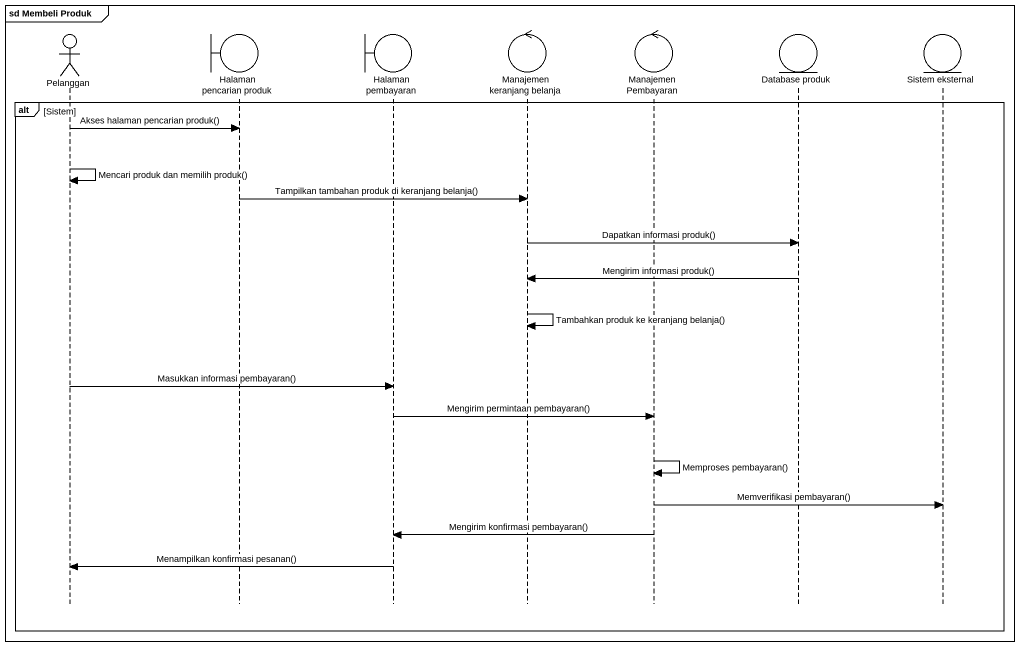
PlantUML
@startuml
mainframe sd Membeli Produk
hide footbox
actor Pelanggan
boundary "Halaman pencarian produk" as Halaman_pencarian_produk
boundary "Halaman pembayaran" as Halaman_pembayaran
control "Manajemen keranjang belanja" as Manajemen_keranjang_belanja
control "Manajemen Pembayaran" as Manajemen_Pembayaran
entity "Database produk" as Database_produk
entity "Sistem eksternal" as Sistem_eksternal

alt Sistem
  Pelanggan -> Halaman_pencarian_produk : Akses halaman pencarian produk()
  Pelanggan -> Pelanggan : Mencari produk dan memilih produk()
  Halaman_pencarian_produk -> Manajemen_keranjang_belanja : Tampilkan tambahan produk di keranjang belanja()
  Manajemen_keranjang_belanja -> Database_produk : Dapatkan informasi produk()
  Database_produk -> Manajemen_keranjang_belanja : Mengirim informasi produk()
  Manajemen_keranjang_belanja -> Manajemen_keranjang_belanja : Tambahkan produk ke keranjang belanja()
  Pelanggan -> Halaman_pembayaran : Masukkan informasi pembayaran()
  Halaman_pembayaran -> Manajemen_Pembayaran : Mengirim permintaan pembayaran()
  Manajemen_Pembayaran -> Manajemen_Pembayaran : Memproses pembayaran()
  Manajemen_Pembayaran -> Sistem_eksternal : Memverifikasi pembayaran()
  Manajemen_Pembayaran -> Halaman_pembayaran : Mengirim konfirmasi pembayaran()
  Halaman_pembayaran -> Pelanggan : Menampilkan konfirmasi pesanan()
end
@enduml
